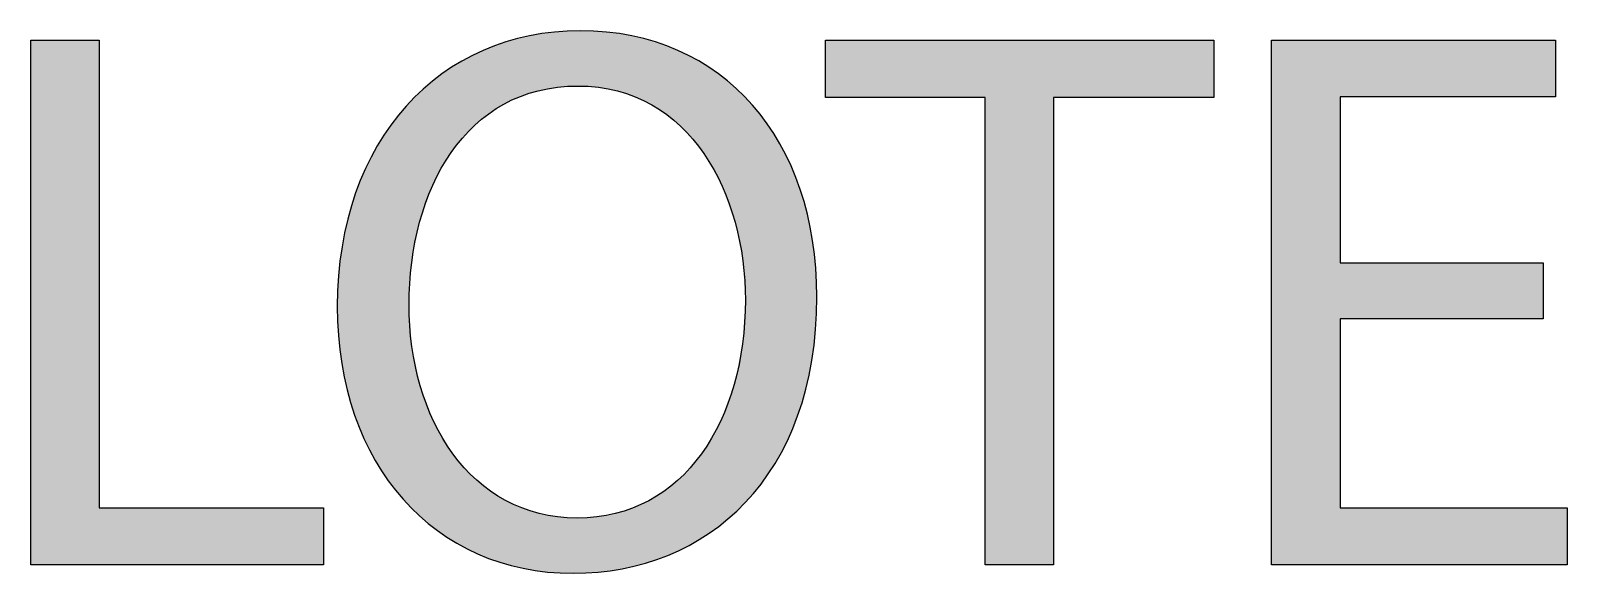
# Model space of a CAD drawing. Extents: x 0 to 360, y -268 to 0.
# Drawn here: x 244.11 to 250.03, y -203.65 to -201.56 of the extents above; entities that cross this region are included whole.
import ezdxf

# ---------------------------------------------------------------- set-up
doc = ezdxf.new("R2010")
doc.units = 0
doc.layers.add('LAYER_1', color=7, linetype='CONTINUOUS')

# ---------------------------------------------------------------- blocks, each defined once
blk = doc.blocks.new('*U213')
at = {"layer": 'LAYER_1', "color": 250, "extrusion": (0, 0, -1)}
for points in [[(-244.1067, -203.6203), (-244.1067, -201.5994), (-244.3706, -203.6203)], [(-244.3706, -203.6203), (-244.1067, -201.5994), (-244.3706, -201.5994)]]:
    blk.add_solid(points, dxfattribs=at)
at = {"layer": 'LAYER_1', "color": 250}
for points in [[(244.3706, -203.6203), (244.3706, -203.4019), (245.234, -203.6203)], [(245.234, -203.6203), (244.3706, -203.4019), (245.234, -203.4019)]]:
    blk.add_solid(points, dxfattribs=at)
blk = doc.blocks.new('*U214')
at = {"layer": 'LAYER_1', "color": 250}
for points in [[(246.0034, -201.8132), (245.9981, -201.5907), (246.0034, -201.5893)], [(246.0283, -201.8052), (246.0034, -201.5893), (246.0283, -201.5829)], [(246.0617, -201.7946), (246.0283, -201.5829), (246.0617, -201.5778)], [(246.065, -201.794), (246.0617, -201.5778), (246.065, -201.5773)], [(246.0979, -201.788), (246.065, -201.5773), (246.0979, -201.5724)], [(246.124, -201.7832), (246.0979, -201.5724), (246.124, -201.5684)], [(246.1355, -201.7811), (246.124, -201.5684), (246.1355, -201.5679)], [(246.1362, -201.7811), (246.1355, -201.5679), (246.1362, -201.5679)], [(246.1965, -201.7775), (246.1362, -201.5679), (246.1965, -201.5649)], [(246.2117, -201.7766), (246.1965, -201.5649), (246.2117, -201.5642)], [(246.2144, -201.7765), (246.2117, -201.5642), (246.2144, -201.564)], [(246.2234, -201.777), (246.2144, -201.564), (246.2234, -201.5636)], [(246.2144, -201.7765), (246.2144, -201.564), (246.2234, -201.777)], [(246.2234, -201.777), (246.2234, -201.5636), (246.2871, -201.7809)], [(246.2871, -201.7809), (246.2871, -201.5666), (246.292, -201.7812)], [(246.292, -201.7812), (246.292, -201.5669), (246.2933, -201.7813)], [(246.2933, -201.7813), (246.2933, -201.5669), (246.325, -201.7873)], [(246.325, -201.7873), (246.325, -201.5685), (246.3582, -201.7936)], [(246.3582, -201.7936), (246.3582, -201.5734), (246.367, -201.7953)], [(246.367, -201.7953), (246.367, -201.5747), (246.3848, -201.8012)], [(246.3848, -201.8012), (246.3848, -201.5774), (246.4218, -201.8134)], [(246.4218, -201.8134), (246.4218, -201.5829), (246.425, -201.8144)], [(246.425, -201.8144), (246.425, -201.5837), (246.4354, -201.8179)], [(246.4354, -201.8179), (246.4354, -201.5864), (246.4745, -201.8367)], [(245.8496, -201.9006), (245.8281, -201.65), (245.8496, -201.6392)], [(245.8709, -201.8831), (245.8496, -201.6392), (245.8709, -201.6312)], [(245.878, -201.8787), (245.8709, -201.6312), (245.878, -201.6285)], [(245.9133, -201.8563), (245.878, -201.6285), (245.9133, -201.6153)], [(245.9294, -201.8461), (245.9133, -201.6153), (245.9294, -201.6093)], [(245.9358, -201.8432), (245.9294, -201.6093), (245.9358, -201.6069)], [(245.9367, -201.8427), (245.9358, -201.6069), (245.9367, -201.6065)], [(245.993, -201.8165), (245.9367, -201.6065), (245.993, -201.592)], [(245.9981, -201.8148), (245.993, -201.592), (245.9981, -201.5907)], [(246.4745, -201.8367), (246.4745, -201.5965), (246.4873, -201.8429)], [(246.4873, -201.8429), (246.4873, -201.5998), (246.4986, -201.8484)], [(246.4986, -201.8484), (246.4986, -201.6028), (246.5135, -201.8581)], [(246.5135, -201.8581), (246.5135, -201.6066), (246.5451, -201.8786)], [(246.5451, -201.8786), (246.5451, -201.6185), (246.5567, -201.8862)], [(246.5567, -201.8862), (246.5567, -201.6228), (246.5606, -201.8895)], [(246.5606, -201.8895), (246.5606, -201.6243), (246.5983, -201.9211)], [(246.5983, -201.9211), (246.5983, -201.6385), (246.5998, -201.9224)], [(246.5998, -201.9224), (246.5998, -201.6391), (246.6095, -201.9306)], [(246.6095, -201.9306), (246.6095, -201.644), (246.6425, -201.9655)], [(245.7262, -202.0325), (245.6902, -201.7302), (245.7262, -201.707)], [(245.7325, -202.0242), (245.7262, -201.707), (245.7325, -201.7029)], [(245.7479, -202.0044), (245.7325, -201.7029), (245.7479, -201.693)], [(245.7673, -201.9794), (245.7479, -201.693), (245.7673, -201.6805)], [(245.7693, -201.9768), (245.7673, -201.6805), (245.7693, -201.6795)], [(245.7763, -201.9696), (245.7693, -201.6795), (245.7763, -201.676)], [(245.8176, -201.9268), (245.7763, -201.676), (245.8176, -201.6553)], [(245.8248, -201.9209), (245.8176, -201.6553), (245.8248, -201.6516)], [(245.8281, -201.9182), (245.8248, -201.6516), (245.8281, -201.65)], [(246.6425, -201.9655), (246.6425, -201.6608), (246.6468, -201.97)], [(246.6468, -201.97), (246.6468, -201.6629), (246.6573, -201.9811)], [(246.6573, -201.9811), (246.6573, -201.6683), (246.6806, -202.0116)], [(246.6806, -202.0116), (246.6806, -201.6801), (246.6905, -202.0246)], [(246.6905, -202.0246), (246.6905, -201.6866), (246.6999, -202.0369)], [(246.6999, -202.0369), (246.6999, -201.6927), (246.7199, -202.0727)], [(246.7199, -202.0727), (246.7199, -201.7059), (246.7294, -202.0898)], [(245.6552, -202.1587), (245.6188, -201.788), (245.6552, -201.7586)], [(245.6597, -202.1497), (245.6552, -201.7586), (245.6597, -201.7549)], [(245.6731, -202.1231), (245.6597, -201.7549), (245.6731, -201.7441)], [(245.6881, -202.0933), (245.6731, -201.7441), (245.6881, -201.7319)], [(245.6902, -202.0899), (245.6881, -201.7319), (245.6902, -201.7302)], [(246.7294, -202.0898), (246.7294, -201.7121), (246.7556, -202.1365)], [(246.7556, -202.1365), (246.7556, -201.7292), (246.7634, -202.1506)], [(246.7634, -202.1506), (246.7634, -201.7357), (246.7699, -202.1622)], [(246.7699, -202.1622), (246.7699, -201.7411), (246.7922, -202.2246)], [(246.7922, -202.2246), (246.7922, -201.7595), (246.8163, -202.2919)], [(245.604, -202.3041), (245.5748, -201.832), (245.604, -201.8028)], [(245.6045, -202.3015), (245.604, -201.8028), (245.6045, -201.8023)], [(245.607, -202.2945), (245.6045, -201.8023), (245.607, -201.7998)], [(245.6188, -202.2613), (245.607, -201.7998), (245.6188, -201.788)], [(246.8163, -202.2919), (246.8163, -201.7793), (246.8197, -202.3015)], [(246.8197, -202.3015), (246.8197, -201.7821), (246.8245, -202.3252)], [(246.8245, -202.3252), (246.8245, -201.7861), (246.8485, -202.4445)], [(246.8485, -202.4445), (246.8485, -201.8107), (246.8495, -202.4495)], [(246.8495, -202.4495), (246.8495, -201.8117), (246.859, -202.596)], [(246.859, -202.596), (246.859, -201.8215), (246.8594, -202.6012)], [(245.5408, -203.3686), (245.494, -201.9268), (245.5408, -201.869)], [(245.5532, -203.3811), (245.5408, -201.869), (245.5532, -201.8537)], [(245.5408, -203.3686), (245.5408, -201.869), (245.5532, -203.3811)], [(245.564, -203.3921), (245.5532, -201.8537), (245.564, -201.8429)], [(245.5532, -203.3811), (245.5532, -201.8537), (245.564, -203.3921)], [(245.5741, -202.4563), (245.564, -201.8429), (245.5741, -201.8327)], [(245.5748, -202.4526), (245.5741, -201.8327), (245.5748, -201.832)], [(245.484, -203.2973), (245.4415, -202.0072), (245.484, -201.9422)], [(245.494, -203.3099), (245.484, -201.9422), (245.494, -201.9268)], [(245.484, -203.2973), (245.484, -201.9422), (245.494, -203.3099)], [(245.494, -203.3099), (245.494, -201.9268), (245.5408, -203.3686)], [(245.4337, -203.2192), (245.3961, -202.0945), (245.4337, -202.0221)], [(245.4415, -203.2313), (245.4337, -202.0221), (245.4415, -202.0072)], [(245.4337, -203.2192), (245.4337, -202.0221), (245.4415, -203.2313)], [(245.4415, -203.2313), (245.4415, -202.0072), (245.484, -203.2973)], [(245.3904, -203.1346), (245.358, -202.1885), (245.3904, -202.1086)], [(245.3961, -203.1457), (245.3904, -202.1086), (245.3961, -202.0945)], [(245.3904, -203.1346), (245.3904, -202.1086), (245.3961, -203.1457)], [(245.3961, -203.1457), (245.3961, -202.0945), (245.4337, -203.2192)], [(245.3542, -203.0438), (245.3278, -202.2889), (245.3542, -202.2012)], [(245.358, -203.0534), (245.3542, -202.2012), (245.358, -202.1885)], [(245.3542, -203.0438), (245.3542, -202.2012), (245.358, -203.0534)], [(245.358, -203.0534), (245.358, -202.1885), (245.3904, -203.1346)], [(245.3256, -202.9472), (245.3058, -202.3954), (245.3256, -202.2997)], [(245.3278, -202.9547), (245.3256, -202.2997), (245.3278, -202.2889)], [(245.3256, -202.9472), (245.3256, -202.2997), (245.3278, -202.9547)], [(245.3278, -202.9547), (245.3278, -202.2889), (245.3542, -203.0438)], [(245.3047, -202.845), (245.2923, -202.5076), (245.3047, -202.404)], [(245.3058, -202.8501), (245.3047, -202.404), (245.3058, -202.3954)], [(245.3047, -202.845), (245.3047, -202.404), (245.3058, -202.8501)], [(245.3058, -202.8501), (245.3058, -202.3954), (245.3256, -202.9472)], [(245.292, -202.7376), (245.2877, -202.6254), (245.292, -202.5146)], [(245.2923, -202.7399), (245.292, -202.5146), (245.2923, -202.5076)], [(245.292, -202.7376), (245.292, -202.5146), (245.2923, -202.7399)], [(245.2923, -202.7399), (245.2923, -202.5076), (245.3047, -202.845)], [(245.564, -203.3921), (245.564, -202.6192), (245.5741, -203.4023)], [(246.859, -203.381), (246.8495, -202.7537), (246.859, -202.6066)], [(246.8594, -203.3806), (246.859, -202.6066), (246.8594, -202.6012)], [(245.5741, -203.4023), (245.5741, -202.7685), (245.5748, -203.4031)], [(246.8485, -203.391), (246.8245, -202.8859), (246.8485, -202.7691)], [(246.8495, -203.3901), (246.8485, -202.7691), (246.8495, -202.7537)], [(245.5748, -203.4031), (245.5748, -202.7793), (245.604, -203.4326)], [(246.8245, -203.4137), (246.8197, -202.9092), (246.8245, -202.8859)], [(245.604, -203.4326), (245.604, -202.9167), (245.6045, -203.4331)], [(245.6045, -203.4331), (245.6045, -202.9192), (245.607, -203.4351)], [(245.607, -203.4351), (245.607, -202.9309), (245.6188, -203.4448)], [(246.8163, -203.4215), (246.7922, -202.9908), (246.8163, -202.926)], [(246.8197, -203.4183), (246.8163, -202.926), (246.8197, -202.9092)], [(245.6188, -203.4448), (245.6188, -202.962), (245.6552, -203.4746)], [(246.7922, -203.4443), (246.7699, -203.0509), (246.7922, -202.9908)], [(245.6552, -203.4746), (245.6552, -203.058), (245.6597, -203.4783)], [(246.7634, -203.4662), (246.7556, -203.0834), (246.7634, -203.0684)], [(246.7699, -203.4613), (246.7634, -203.0684), (246.7699, -203.0509)], [(245.6597, -203.4783), (245.6597, -203.0701), (245.6731, -203.4892)], [(245.6731, -203.4892), (245.6731, -203.0926), (245.6881, -203.4991)], [(245.6881, -203.4991), (245.6881, -203.1179), (245.6902, -203.5004)], [(245.6902, -203.5004), (245.6902, -203.1215), (245.7262, -203.5239)], [(246.7556, -203.4722), (246.7294, -203.1332), (246.7556, -203.0834)], [(245.7262, -203.5239), (245.7262, -203.1821), (245.7325, -203.528)], [(246.6999, -203.5114), (246.6905, -203.1929), (246.6999, -203.1785)], [(246.7199, -203.4993), (246.6999, -203.1785), (246.7199, -203.1478)], [(246.7294, -203.4921), (246.7199, -203.1478), (246.7294, -203.1332)], [(245.7325, -203.528), (245.7325, -203.1929), (245.7479, -203.538)], [(245.7479, -203.538), (245.7479, -203.2118), (245.7673, -203.5479)], [(245.7673, -203.5479), (245.7673, -203.2358), (245.7693, -203.5489)], [(245.7693, -203.5489), (245.7693, -203.2383), (245.7763, -203.5524)], [(245.7763, -203.5524), (245.7763, -203.2468), (245.8176, -203.5734)], [(246.6573, -203.5372), (246.6468, -203.2473), (246.6573, -203.2343)], [(246.6806, -203.5231), (246.6573, -203.2343), (246.6806, -203.2053)], [(246.6905, -203.5171), (246.6806, -203.2053), (246.6905, -203.1929)], [(245.8176, -203.5734), (245.8176, -203.2881), (245.8248, -203.577)], [(245.8248, -203.577), (245.8248, -203.2952), (245.8281, -203.5787)], [(245.8281, -203.5787), (245.8281, -203.2979), (245.8496, -203.5868)], [(246.5983, -203.5668), (246.5606, -203.3259), (246.5983, -203.2959)], [(246.5998, -203.5661), (246.5983, -203.2959), (246.5998, -203.2944)], [(246.6095, -203.5616), (246.5998, -203.2944), (246.6095, -203.2846)], [(246.6425, -203.5461), (246.6095, -203.2846), (246.6425, -203.2516)], [(246.6468, -203.5435), (246.6425, -203.2516), (246.6468, -203.2473)], [(245.8496, -203.5868), (245.8496, -203.315), (245.8709, -203.5949)], [(245.8709, -203.5949), (245.8709, -203.3319), (245.878, -203.5975)], [(245.878, -203.5975), (245.878, -203.3375), (245.9133, -203.6109)], [(245.9133, -203.6109), (245.9133, -203.3594), (245.9294, -203.615)], [(246.5135, -203.6009), (246.4986, -203.3669), (246.5135, -203.3577)], [(246.5451, -203.5899), (246.5135, -203.3577), (246.5451, -203.3383)], [(246.5567, -203.5859), (246.5451, -203.3383), (246.5567, -203.329)], [(246.5606, -203.5845), (246.5567, -203.329), (246.5606, -203.3259)], [(245.9294, -203.615), (245.9294, -203.3693), (245.9358, -203.6167)], [(245.9358, -203.6167), (245.9358, -203.3733), (245.9367, -203.6169)], [(245.9367, -203.6169), (245.9367, -203.3737), (245.993, -203.6316)], [(245.993, -203.6316), (245.993, -203.3996), (245.9981, -203.6329)], [(245.9981, -203.6329), (245.9981, -203.4019), (246.0034, -203.6343)], [(246.0034, -203.6343), (246.0034, -203.4036), (246.0283, -203.638)], [(246.0283, -203.638), (246.0283, -203.4114), (246.0617, -203.6431)], [(246.0617, -203.6431), (246.0617, -203.422), (246.065, -203.6436)], [(246.065, -203.6436), (246.065, -203.423), (246.0979, -203.6485)], [(246.3582, -203.6398), (246.325, -203.4292), (246.3582, -203.4232)], [(246.367, -203.6386), (246.3582, -203.4232), (246.367, -203.4205)], [(246.3848, -203.6361), (246.367, -203.4205), (246.3848, -203.4149)], [(246.4218, -203.6272), (246.3848, -203.4149), (246.4218, -203.4033)], [(246.425, -203.6264), (246.4218, -203.4033), (246.425, -203.4023)], [(246.4354, -203.6239), (246.425, -203.4023), (246.4354, -203.3976)], [(246.4745, -203.6145), (246.4354, -203.3976), (246.4745, -203.3797)], [(246.4873, -203.6101), (246.4745, -203.3797), (246.4873, -203.3739)], [(246.4986, -203.6061), (246.4873, -203.3739), (246.4986, -203.3669)], [(246.0979, -203.6485), (246.0979, -203.429), (246.124, -203.6498)], [(246.124, -203.6498), (246.124, -203.4338), (246.1355, -203.6504)], [(246.1355, -203.6504), (246.1355, -203.4359), (246.1362, -203.6504)], [(246.1362, -203.6504), (246.1362, -203.436), (246.1965, -203.6534)], [(246.2144, -203.6526), (246.2117, -203.4405), (246.2144, -203.4403)], [(246.2234, -203.6522), (246.2144, -203.4403), (246.2234, -203.4398)], [(246.2871, -203.6493), (246.2234, -203.4398), (246.2871, -203.4361)], [(246.292, -203.649), (246.2871, -203.4361), (246.292, -203.4352)], [(246.2933, -203.6488), (246.292, -203.4352), (246.2933, -203.435)], [(246.325, -203.6444), (246.2933, -203.435), (246.325, -203.4292)]]:
    blk.add_solid(points, dxfattribs=at)
at = {"layer": 'LAYER_1', "color": 250, "extrusion": (0, 0, -1)}
for points in [[(-246.0034, -201.8132), (-246.0034, -201.5893), (-246.0283, -201.8052)], [(-246.0283, -201.8052), (-246.0283, -201.5829), (-246.0617, -201.7946)], [(-246.0617, -201.7946), (-246.0617, -201.5778), (-246.065, -201.794)], [(-246.065, -201.794), (-246.065, -201.5773), (-246.0979, -201.788)], [(-246.0979, -201.788), (-246.0979, -201.5724), (-246.124, -201.7832)], [(-246.124, -201.7832), (-246.124, -201.5684), (-246.1355, -201.7811)], [(-246.1355, -201.7811), (-246.1355, -201.5679), (-246.1362, -201.7811)], [(-246.1362, -201.7811), (-246.1362, -201.5679), (-246.1965, -201.7775)], [(-246.1965, -201.7775), (-246.1965, -201.5649), (-246.2117, -201.7766)], [(-246.2117, -201.7766), (-246.2117, -201.5642), (-246.2144, -201.7765)], [(-246.2871, -201.7809), (-246.2234, -201.5636), (-246.2871, -201.5666)], [(-246.292, -201.7812), (-246.2871, -201.5666), (-246.292, -201.5669)], [(-246.2933, -201.7813), (-246.292, -201.5669), (-246.2933, -201.5669)], [(-246.325, -201.7873), (-246.2933, -201.5669), (-246.325, -201.5685)], [(-246.3582, -201.7936), (-246.325, -201.5685), (-246.3582, -201.5734)], [(-246.367, -201.7953), (-246.3582, -201.5734), (-246.367, -201.5747)], [(-246.3848, -201.8012), (-246.367, -201.5747), (-246.3848, -201.5774)], [(-246.4218, -201.8134), (-246.3848, -201.5774), (-246.4218, -201.5829)], [(-246.425, -201.8144), (-246.4218, -201.5829), (-246.425, -201.5837)], [(-246.4354, -201.8179), (-246.425, -201.5837), (-246.4354, -201.5864)], [(-246.4745, -201.8367), (-246.4354, -201.5864), (-246.4745, -201.5965)], [(-245.8496, -201.9006), (-245.8496, -201.6392), (-245.8709, -201.8831)], [(-245.8709, -201.8831), (-245.8709, -201.6312), (-245.878, -201.8787)], [(-245.878, -201.8787), (-245.878, -201.6285), (-245.9133, -201.8563)], [(-245.9133, -201.8563), (-245.9133, -201.6153), (-245.9294, -201.8461)], [(-245.9294, -201.8461), (-245.9294, -201.6093), (-245.9358, -201.8432)], [(-245.9358, -201.8432), (-245.9358, -201.6069), (-245.9367, -201.8427)], [(-245.9367, -201.8427), (-245.9367, -201.6065), (-245.993, -201.8165)], [(-245.993, -201.8165), (-245.993, -201.592), (-245.9981, -201.8148)], [(-245.9981, -201.8148), (-245.9981, -201.5907), (-246.0034, -201.8132)], [(-246.4873, -201.8429), (-246.4745, -201.5965), (-246.4873, -201.5998)], [(-246.4986, -201.8484), (-246.4873, -201.5998), (-246.4986, -201.6028)], [(-246.5135, -201.8581), (-246.4986, -201.6028), (-246.5135, -201.6066)], [(-246.5451, -201.8786), (-246.5135, -201.6066), (-246.5451, -201.6185)], [(-246.5567, -201.8862), (-246.5451, -201.6185), (-246.5567, -201.6228)], [(-246.5606, -201.8895), (-246.5567, -201.6228), (-246.5606, -201.6243)], [(-246.5983, -201.9211), (-246.5606, -201.6243), (-246.5983, -201.6385)], [(-246.5998, -201.9224), (-246.5983, -201.6385), (-246.5998, -201.6391)], [(-246.6095, -201.9306), (-246.5998, -201.6391), (-246.6095, -201.644)], [(-246.6425, -201.9655), (-246.6095, -201.644), (-246.6425, -201.6608)], [(-245.7262, -202.0325), (-245.7262, -201.707), (-245.7325, -202.0242)], [(-245.7325, -202.0242), (-245.7325, -201.7029), (-245.7479, -202.0044)], [(-245.7479, -202.0044), (-245.7479, -201.693), (-245.7673, -201.9794)], [(-245.7673, -201.9794), (-245.7673, -201.6805), (-245.7693, -201.9768)], [(-245.7693, -201.9768), (-245.7693, -201.6795), (-245.7763, -201.9696)], [(-245.7763, -201.9696), (-245.7763, -201.676), (-245.8176, -201.9268)], [(-245.8176, -201.9268), (-245.8176, -201.6553), (-245.8248, -201.9209)], [(-245.8248, -201.9209), (-245.8248, -201.6516), (-245.8281, -201.9182)], [(-245.8281, -201.9182), (-245.8281, -201.65), (-245.8496, -201.9006)], [(-246.6468, -201.97), (-246.6425, -201.6608), (-246.6468, -201.6629)], [(-246.6573, -201.9811), (-246.6468, -201.6629), (-246.6573, -201.6683)], [(-246.6806, -202.0116), (-246.6573, -201.6683), (-246.6806, -201.6801)], [(-246.6905, -202.0246), (-246.6806, -201.6801), (-246.6905, -201.6866)], [(-246.6999, -202.0369), (-246.6905, -201.6866), (-246.6999, -201.6927)], [(-246.7199, -202.0727), (-246.6999, -201.6927), (-246.7199, -201.7059)], [(-246.7294, -202.0898), (-246.7199, -201.7059), (-246.7294, -201.7121)], [(-245.6552, -202.1587), (-245.6552, -201.7586), (-245.6597, -202.1497)], [(-245.6597, -202.1497), (-245.6597, -201.7549), (-245.6731, -202.1231)], [(-245.6731, -202.1231), (-245.6731, -201.7441), (-245.6881, -202.0933)], [(-245.6881, -202.0933), (-245.6881, -201.7319), (-245.6902, -202.0899)], [(-245.6902, -202.0899), (-245.6902, -201.7302), (-245.7262, -202.0325)], [(-246.7556, -202.1365), (-246.7294, -201.7121), (-246.7556, -201.7292)], [(-246.7634, -202.1506), (-246.7556, -201.7292), (-246.7634, -201.7357)], [(-246.7699, -202.1622), (-246.7634, -201.7357), (-246.7699, -201.7411)], [(-246.7922, -202.2246), (-246.7699, -201.7411), (-246.7922, -201.7595)], [(-246.8163, -202.2919), (-246.7922, -201.7595), (-246.8163, -201.7793)], [(-245.604, -202.3041), (-245.604, -201.8028), (-245.6045, -202.3015)], [(-245.6045, -202.3015), (-245.6045, -201.8023), (-245.607, -202.2945)], [(-245.607, -202.2945), (-245.607, -201.7998), (-245.6188, -202.2613)], [(-245.6188, -202.2613), (-245.6188, -201.788), (-245.6552, -202.1587)], [(-246.8197, -202.3015), (-246.8163, -201.7793), (-246.8197, -201.7821)], [(-246.8245, -202.3252), (-246.8197, -201.7821), (-246.8245, -201.7861)], [(-246.8485, -202.4445), (-246.8245, -201.7861), (-246.8485, -201.8107)], [(-246.8495, -202.4495), (-246.8485, -201.8107), (-246.8495, -201.8117)], [(-246.859, -202.596), (-246.8495, -201.8117), (-246.859, -201.8215)], [(-246.8594, -202.6012), (-246.859, -201.8215), (-246.8594, -201.8218)], [(-246.8594, -203.3806), (-246.8594, -201.8218), (-246.8872, -203.3479)], [(-246.8872, -203.3479), (-246.8594, -201.8218), (-246.8872, -201.8504)], [(-245.564, -202.6192), (-245.564, -201.8429), (-245.5741, -202.4563)], [(-245.5741, -202.4563), (-245.5741, -201.8327), (-245.5748, -202.4526)], [(-245.5748, -202.4526), (-245.5748, -201.832), (-245.604, -202.3041)], [(-246.8872, -203.3479), (-246.8872, -201.8504), (-246.9197, -203.3097)], [(-246.9197, -203.3097), (-246.8872, -201.8504), (-246.9197, -201.8917)], [(-246.9197, -203.3097), (-246.9197, -201.8917), (-246.9433, -203.2751)], [(-246.9433, -203.2751), (-246.9197, -201.8917), (-246.9433, -201.9217)], [(-246.9433, -203.2751), (-246.9433, -201.9217), (-246.9739, -203.2303)], [(-246.9739, -203.2303), (-246.9433, -201.9217), (-246.9739, -201.97)], [(-246.9739, -203.2303), (-246.9739, -201.97), (-246.9928, -203.1954)], [(-246.9928, -203.1954), (-246.9739, -201.97), (-246.9928, -201.9998)], [(-246.9928, -203.1954), (-246.9928, -201.9998), (-247.0211, -203.1429)], [(-247.0211, -203.1429), (-246.9928, -201.9998), (-247.0211, -202.0561)], [(-247.0211, -203.1429), (-247.0211, -202.0561), (-247.0353, -203.1089)], [(-247.0353, -203.1089), (-247.0211, -202.0561), (-247.0353, -202.0842)], [(-247.0353, -203.1089), (-247.0353, -202.0842), (-247.0608, -203.0476)], [(-247.0608, -203.0476), (-247.0353, -202.0842), (-247.0608, -202.1497)], [(-247.0608, -203.0476), (-247.0608, -202.1497), (-247.0705, -203.016)], [(-247.0705, -203.016), (-247.0608, -202.1497), (-247.0705, -202.1746)], [(-247.0705, -203.016), (-247.0705, -202.1746), (-247.0925, -202.9445)], [(-247.0925, -202.9445), (-247.0705, -202.1746), (-247.0925, -202.2504)], [(-247.0925, -202.9445), (-247.0925, -202.2504), (-247.0984, -202.9166)], [(-247.0984, -202.9166), (-247.0925, -202.2504), (-247.0984, -202.2706)], [(-247.0984, -202.9166), (-247.0984, -202.2706), (-247.1158, -202.8336)], [(-247.1158, -202.8336), (-247.0984, -202.2706), (-247.1158, -202.358)], [(-247.1158, -202.8336), (-247.1158, -202.358), (-247.1185, -202.8107)], [(-247.1185, -202.8107), (-247.1158, -202.358), (-247.1185, -202.3719)], [(-247.1185, -202.8107), (-247.1185, -202.3719), (-247.1301, -202.715)], [(-247.1301, -202.715), (-247.1185, -202.3719), (-247.1301, -202.4717)], [(-247.1301, -202.715), (-247.1301, -202.4717), (-247.1308, -202.6961)], [(-247.1308, -202.6961), (-247.1301, -202.4717), (-247.1308, -202.4781)], [(-247.1308, -202.6961), (-247.1308, -202.4781), (-247.135, -202.5888)], [(-245.5741, -203.4023), (-245.564, -202.6192), (-245.5741, -202.7685)], [(-246.859, -203.381), (-246.859, -202.6066), (-246.8594, -203.3806)], [(-245.5748, -203.4031), (-245.5741, -202.7685), (-245.5748, -202.7793)], [(-246.8485, -203.391), (-246.8485, -202.7691), (-246.8495, -203.3901)], [(-246.8495, -203.3901), (-246.8495, -202.7537), (-246.859, -203.381)], [(-245.604, -203.4326), (-245.5748, -202.7793), (-245.604, -202.9167)], [(-246.8245, -203.4137), (-246.8245, -202.8859), (-246.8485, -203.391)], [(-245.6045, -203.4331), (-245.604, -202.9167), (-245.6045, -202.9192)], [(-245.607, -203.4351), (-245.6045, -202.9192), (-245.607, -202.9309)], [(-245.6188, -203.4448), (-245.607, -202.9309), (-245.6188, -202.962)], [(-246.8163, -203.4215), (-246.8163, -202.926), (-246.8197, -203.4183)], [(-246.8197, -203.4183), (-246.8197, -202.9092), (-246.8245, -203.4137)], [(-245.6552, -203.4746), (-245.6188, -202.962), (-245.6552, -203.058)], [(-246.7922, -203.4443), (-246.7922, -202.9908), (-246.8163, -203.4215)], [(-245.6597, -203.4783), (-245.6552, -203.058), (-245.6597, -203.0701)], [(-246.7634, -203.4662), (-246.7634, -203.0684), (-246.7699, -203.4613)], [(-246.7699, -203.4613), (-246.7699, -203.0509), (-246.7922, -203.4443)], [(-245.6731, -203.4892), (-245.6597, -203.0701), (-245.6731, -203.0926)], [(-245.6881, -203.4991), (-245.6731, -203.0926), (-245.6881, -203.1179)], [(-245.6902, -203.5004), (-245.6881, -203.1179), (-245.6902, -203.1215)], [(-245.7262, -203.5239), (-245.6902, -203.1215), (-245.7262, -203.1821)], [(-246.7556, -203.4722), (-246.7556, -203.0834), (-246.7634, -203.4662)], [(-245.7325, -203.528), (-245.7262, -203.1821), (-245.7325, -203.1929)], [(-246.6999, -203.5114), (-246.6999, -203.1785), (-246.7199, -203.4993)], [(-246.7199, -203.4993), (-246.7199, -203.1478), (-246.7294, -203.4921)], [(-246.7294, -203.4921), (-246.7294, -203.1332), (-246.7556, -203.4722)], [(-245.7479, -203.538), (-245.7325, -203.1929), (-245.7479, -203.2118)], [(-245.7673, -203.5479), (-245.7479, -203.2118), (-245.7673, -203.2358)], [(-245.7693, -203.5489), (-245.7673, -203.2358), (-245.7693, -203.2383)], [(-245.7763, -203.5524), (-245.7693, -203.2383), (-245.7763, -203.2468)], [(-245.8176, -203.5734), (-245.7763, -203.2468), (-245.8176, -203.2881)], [(-246.6573, -203.5372), (-246.6573, -203.2343), (-246.6806, -203.5231)], [(-246.6806, -203.5231), (-246.6806, -203.2053), (-246.6905, -203.5171)], [(-246.6905, -203.5171), (-246.6905, -203.1929), (-246.6999, -203.5114)], [(-245.8248, -203.577), (-245.8176, -203.2881), (-245.8248, -203.2952)], [(-245.8281, -203.5787), (-245.8248, -203.2952), (-245.8281, -203.2979)], [(-245.8496, -203.5868), (-245.8281, -203.2979), (-245.8496, -203.315)], [(-246.5983, -203.5668), (-246.5983, -203.2959), (-246.5998, -203.5661)], [(-246.5998, -203.5661), (-246.5998, -203.2944), (-246.6095, -203.5616)], [(-246.6095, -203.5616), (-246.6095, -203.2846), (-246.6425, -203.5461)], [(-246.6425, -203.5461), (-246.6425, -203.2516), (-246.6468, -203.5435)], [(-246.6468, -203.5435), (-246.6468, -203.2473), (-246.6573, -203.5372)], [(-245.8709, -203.5949), (-245.8496, -203.315), (-245.8709, -203.3319)], [(-245.878, -203.5975), (-245.8709, -203.3319), (-245.878, -203.3375)], [(-245.9133, -203.6109), (-245.878, -203.3375), (-245.9133, -203.3594)], [(-245.9294, -203.615), (-245.9133, -203.3594), (-245.9294, -203.3693)], [(-246.5135, -203.6009), (-246.5135, -203.3577), (-246.5451, -203.5899)], [(-246.5451, -203.5899), (-246.5451, -203.3383), (-246.5567, -203.5859)], [(-246.5567, -203.5859), (-246.5567, -203.329), (-246.5606, -203.5845)], [(-246.5606, -203.5845), (-246.5606, -203.3259), (-246.5983, -203.5668)], [(-245.9358, -203.6167), (-245.9294, -203.3693), (-245.9358, -203.3733)], [(-245.9367, -203.6169), (-245.9358, -203.3733), (-245.9367, -203.3737)], [(-245.993, -203.6316), (-245.9367, -203.3737), (-245.993, -203.3996)], [(-245.9981, -203.6329), (-245.993, -203.3996), (-245.9981, -203.4019)], [(-246.0034, -203.6343), (-245.9981, -203.4019), (-246.0034, -203.4036)], [(-246.0283, -203.638), (-246.0034, -203.4036), (-246.0283, -203.4114)], [(-246.0617, -203.6431), (-246.0283, -203.4114), (-246.0617, -203.422)], [(-246.065, -203.6436), (-246.0617, -203.422), (-246.065, -203.423)], [(-246.0979, -203.6485), (-246.065, -203.423), (-246.0979, -203.429)], [(-246.3582, -203.6398), (-246.3582, -203.4232), (-246.367, -203.6386)], [(-246.367, -203.6386), (-246.367, -203.4205), (-246.3848, -203.6361)], [(-246.3848, -203.6361), (-246.3848, -203.4149), (-246.4218, -203.6272)], [(-246.4218, -203.6272), (-246.4218, -203.4033), (-246.425, -203.6264)], [(-246.425, -203.6264), (-246.425, -203.4023), (-246.4354, -203.6239)], [(-246.4354, -203.6239), (-246.4354, -203.3976), (-246.4745, -203.6145)], [(-246.4745, -203.6145), (-246.4745, -203.3797), (-246.4873, -203.6101)], [(-246.4873, -203.6101), (-246.4873, -203.3739), (-246.4986, -203.6061)], [(-246.4986, -203.6061), (-246.4986, -203.3669), (-246.5135, -203.6009)], [(-246.124, -203.6498), (-246.0979, -203.429), (-246.124, -203.4338)], [(-246.1355, -203.6504), (-246.124, -203.4338), (-246.1355, -203.4359)], [(-246.1362, -203.6504), (-246.1355, -203.4359), (-246.1362, -203.436)], [(-246.1965, -203.6534), (-246.1362, -203.436), (-246.1965, -203.4396)], [(-246.1965, -203.6534), (-246.1965, -203.4396), (-246.2117, -203.6527)], [(-246.2117, -203.6527), (-246.1965, -203.4396), (-246.2117, -203.4405)], [(-246.2117, -203.6527), (-246.2117, -203.4405), (-246.2144, -203.6526)], [(-246.2144, -203.6526), (-246.2144, -203.4403), (-246.2234, -203.6522)], [(-246.2234, -203.6522), (-246.2234, -203.4398), (-246.2871, -203.6493)], [(-246.2871, -203.6493), (-246.2871, -203.4361), (-246.292, -203.649)], [(-246.292, -203.649), (-246.292, -203.4352), (-246.2933, -203.6488)], [(-246.2933, -203.6488), (-246.2933, -203.435), (-246.325, -203.6444)], [(-246.325, -203.6444), (-246.325, -203.4292), (-246.3582, -203.6398)]]:
    blk.add_solid(points, dxfattribs=at)
blk = doc.blocks.new('*U215')
at = {"layer": 'LAYER_1', "color": 250}
for points in [[(247.168, -201.8213), (247.168, -201.5994), (247.7826, -201.8213)], [(247.7826, -201.8213), (247.168, -201.5994), (247.7826, -201.5994)], [(248.0465, -201.8213), (248.0465, -201.5994), (248.6639, -201.8213)], [(248.6639, -201.8213), (248.0465, -201.5994), (248.6639, -201.5994)]]:
    blk.add_solid(points, dxfattribs=at)
at = {"layer": 'LAYER_1', "color": 250, "extrusion": (0, 0, -1)}
for points in [[(-247.7826, -203.6203), (-247.7826, -201.5994), (-248.0465, -203.6203)], [(-248.0465, -203.6203), (-247.7826, -201.5994), (-248.0465, -201.5994)]]:
    blk.add_solid(points, dxfattribs=at)
blk = doc.blocks.new('*U216')
at = {"layer": 'LAYER_1', "color": 250, "extrusion": (0, 0, -1)}
for points in [[(-248.8864, -203.6203), (-248.8864, -201.5994), (-249.1503, -203.6203)], [(-249.1503, -203.6203), (-248.8864, -201.5994), (-249.1503, -201.5994)], [(-249.9324, -201.8185), (-249.9324, -201.5994), (-249.9806, -201.8185)], [(-249.9806, -201.8185), (-249.9324, -201.5994), (-249.9806, -201.5994)], [(-249.9324, -203.6203), (-249.9324, -203.4019), (-249.9806, -203.6203)], [(-249.9806, -203.6203), (-249.9324, -203.4019), (-249.9806, -203.4019)], [(-249.9806, -203.6203), (-249.9806, -203.4019), (-250.0254, -203.6203)], [(-250.0254, -203.6203), (-249.9806, -203.4019), (-250.0254, -203.4019)]]:
    blk.add_solid(points, dxfattribs=at)
at = {"layer": 'LAYER_1', "color": 250}
for points in [[(249.1503, -201.8185), (249.1503, -201.5994), (249.9324, -201.8185)], [(249.9324, -201.8185), (249.1503, -201.5994), (249.9324, -201.5994)], [(249.1503, -202.6729), (249.1503, -202.4572), (249.9324, -202.6729)], [(249.9324, -202.6729), (249.1503, -202.4572), (249.9324, -202.4572)], [(249.1503, -203.6203), (249.1503, -203.4019), (249.9324, -203.6203)], [(249.9324, -203.6203), (249.1503, -203.4019), (249.9324, -203.4019)]]:
    blk.add_solid(points, dxfattribs=at)
blk = doc.blocks.new('BLOCK_25')
at = {"layer": 'LAYER_1'}
for points in [[(244.1067, -201.5994), (244.3706, -201.5994), (244.3706, -203.4019), (245.234, -203.4019), (245.234, -203.6203), (244.1067, -203.6203), (244.1067, -201.5994)], [(247.7826, -201.8213), (247.168, -201.8213), (247.168, -201.5994), (248.6639, -201.5994), (248.6639, -201.8213), (248.0465, -201.8213), (248.0465, -203.6203), (247.7826, -203.6203), (247.7826, -201.8213)], [(249.9324, -202.6729), (249.1503, -202.6729), (249.1503, -203.4019), (250.0254, -203.4019), (250.0254, -203.6203), (248.8864, -203.6203), (248.8864, -201.5994), (249.9806, -201.5994), (249.9806, -201.8185), (249.1503, -201.8185), (249.1503, -202.4572), (249.9324, -202.4572), (249.9324, -202.6729)]]:
    blk.add_lwpolyline(points, dxfattribs=at)
for points in [[(247.135, -202.5888), (247.135, -203.282), (246.7119, -203.6534), (246.1965, -203.6534), (245.6598, -203.6534), (245.2877, -203.2365), (245.2877, -202.6254), (245.2877, -201.9832), (245.6839, -201.5636), (246.2234, -201.5636), (246.778, -201.5636), (247.135, -201.9866), (247.135, -202.5888)], [(245.564, -202.6192), (245.564, -203.0539), (245.7976, -203.4405), (246.2117, -203.4405), (246.6251, -203.4405), (246.8594, -203.0601), (246.8594, -202.6012), (246.8594, -202.1961), (246.6492, -201.7765), (246.2144, -201.7765), (245.7797, -201.7765), (245.564, -202.1782), (245.564, -202.6192)]]:
    blk.add_open_spline(points, degree=3, knots=[0, 0, 0, 0, 1, 1, 1, 2, 2, 2, 3, 3, 3, 4, 4, 4, 4], dxfattribs=at)
at = {"layer": 'LAYER_1', "color": 250}
for name in ['*U214', '*U213', '*U215', '*U216']:
    blk.add_blockref(name, (0, 0), dxfattribs=at)
blk = doc.blocks.new('BLOCK_20')
at = {"layer": 'LAYER_1'}
blk.add_blockref('BLOCK_25', (0, 0), dxfattribs=at)
blk = doc.blocks.new('BLOCK_17')
at = {"layer": 'LAYER_1'}
blk.add_blockref('BLOCK_20', (0, 0), dxfattribs=at)

msp = doc.modelspace()

# ---------------------------------------------------------------- block references
at = {"layer": 'LAYER_1'}
msp.add_blockref('BLOCK_17', (0, 0), dxfattribs=at)

doc.saveas('drawing.dxf')
